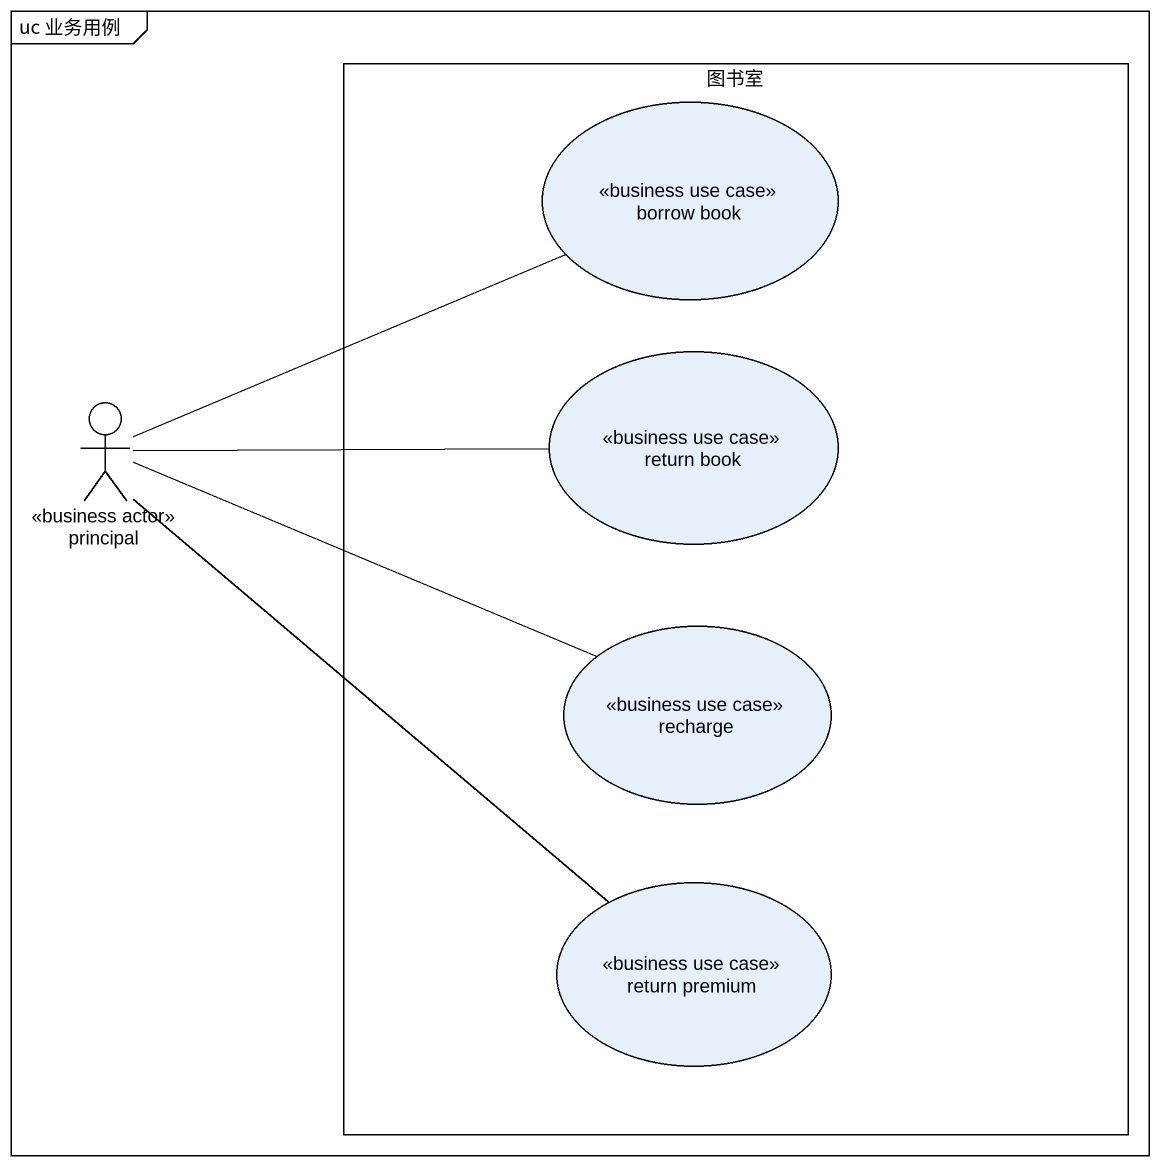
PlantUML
@startuml
mainframe uc 业务用例
rectangle 图书室 {
  usecase "borrow book" as borrow_book <<business use case>>
  usecase "return book" as return_book <<business use case>>
  usecase recharge <<business use case>>
  usecase "return premium" as return_premium <<business use case>>
}
actor principal <<business actor>>
principal -up- borrow_book
principal -right- return_book
principal -right- recharge
principal -- return_premium
@enduml
